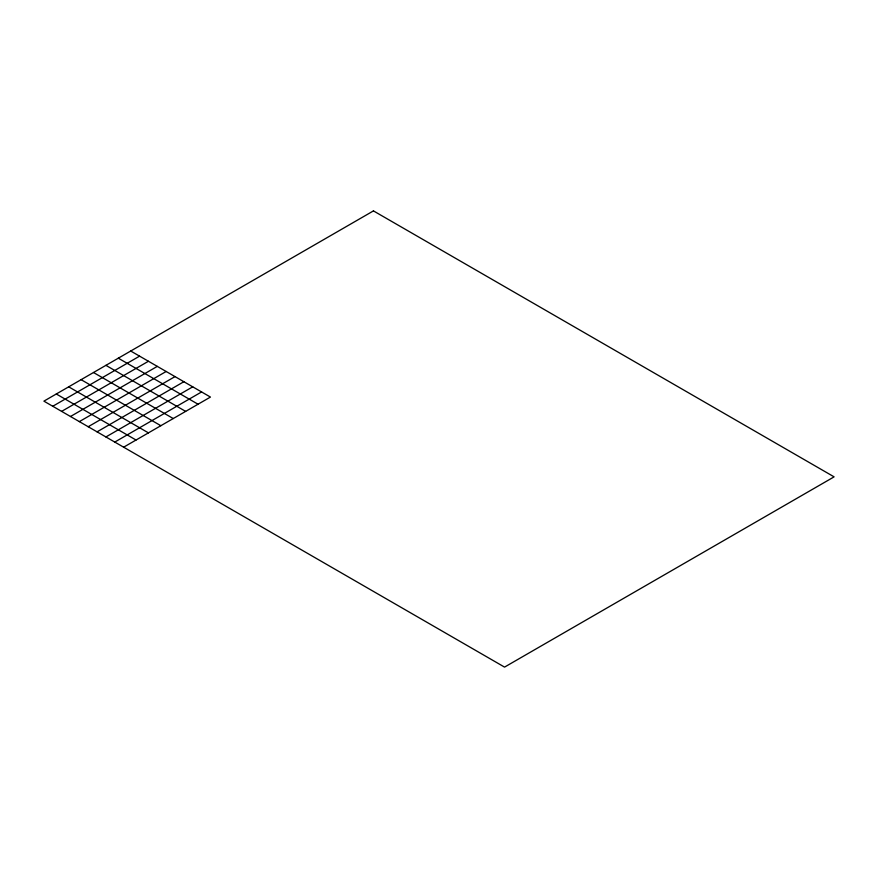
<?xml version="1.0" encoding="UTF-8"?>
<svg xmlns="http://www.w3.org/2000/svg" width="878" height="878" viewBox="0 0 878 878"><rect width="100%" height="100%" fill="white"/><g stroke="black" fill="none" stroke-linecap="round" stroke-linejoin="round"><path stroke-width="1.32" d="M52.757 406.262L139.569 356.15M61.614 411.387L148.437 361.264M70.481 416.501L157.294 366.378M79.338 421.616L166.151 371.493M88.195 426.73L175.007 376.607M97.052 431.844L183.864 381.721M105.909 436.959L192.732 386.836M114.766 442.073L201.589 391.95M123.633 447.187L210.446 397.065L130.712 351.024M118.31 358.191L198.044 404.22M105.909 365.347L185.642 411.387M93.507 372.513L173.24 418.543M81.105 379.669L160.839 425.698M68.703 386.836L148.437 432.865M56.302 393.992L136.035 440.021M373.446 210.896L43.9 401.147L504.554 667.104L834.1 476.853L373.446 210.896"/></g></svg>
